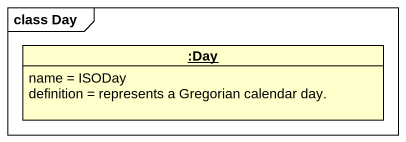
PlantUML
@startuml
mainframe class Day
hide circle
hide empty members
object ":Day" as Day {
  name = ISODay
  definition = represents a Gregorian calendar day.
}
@enduml
